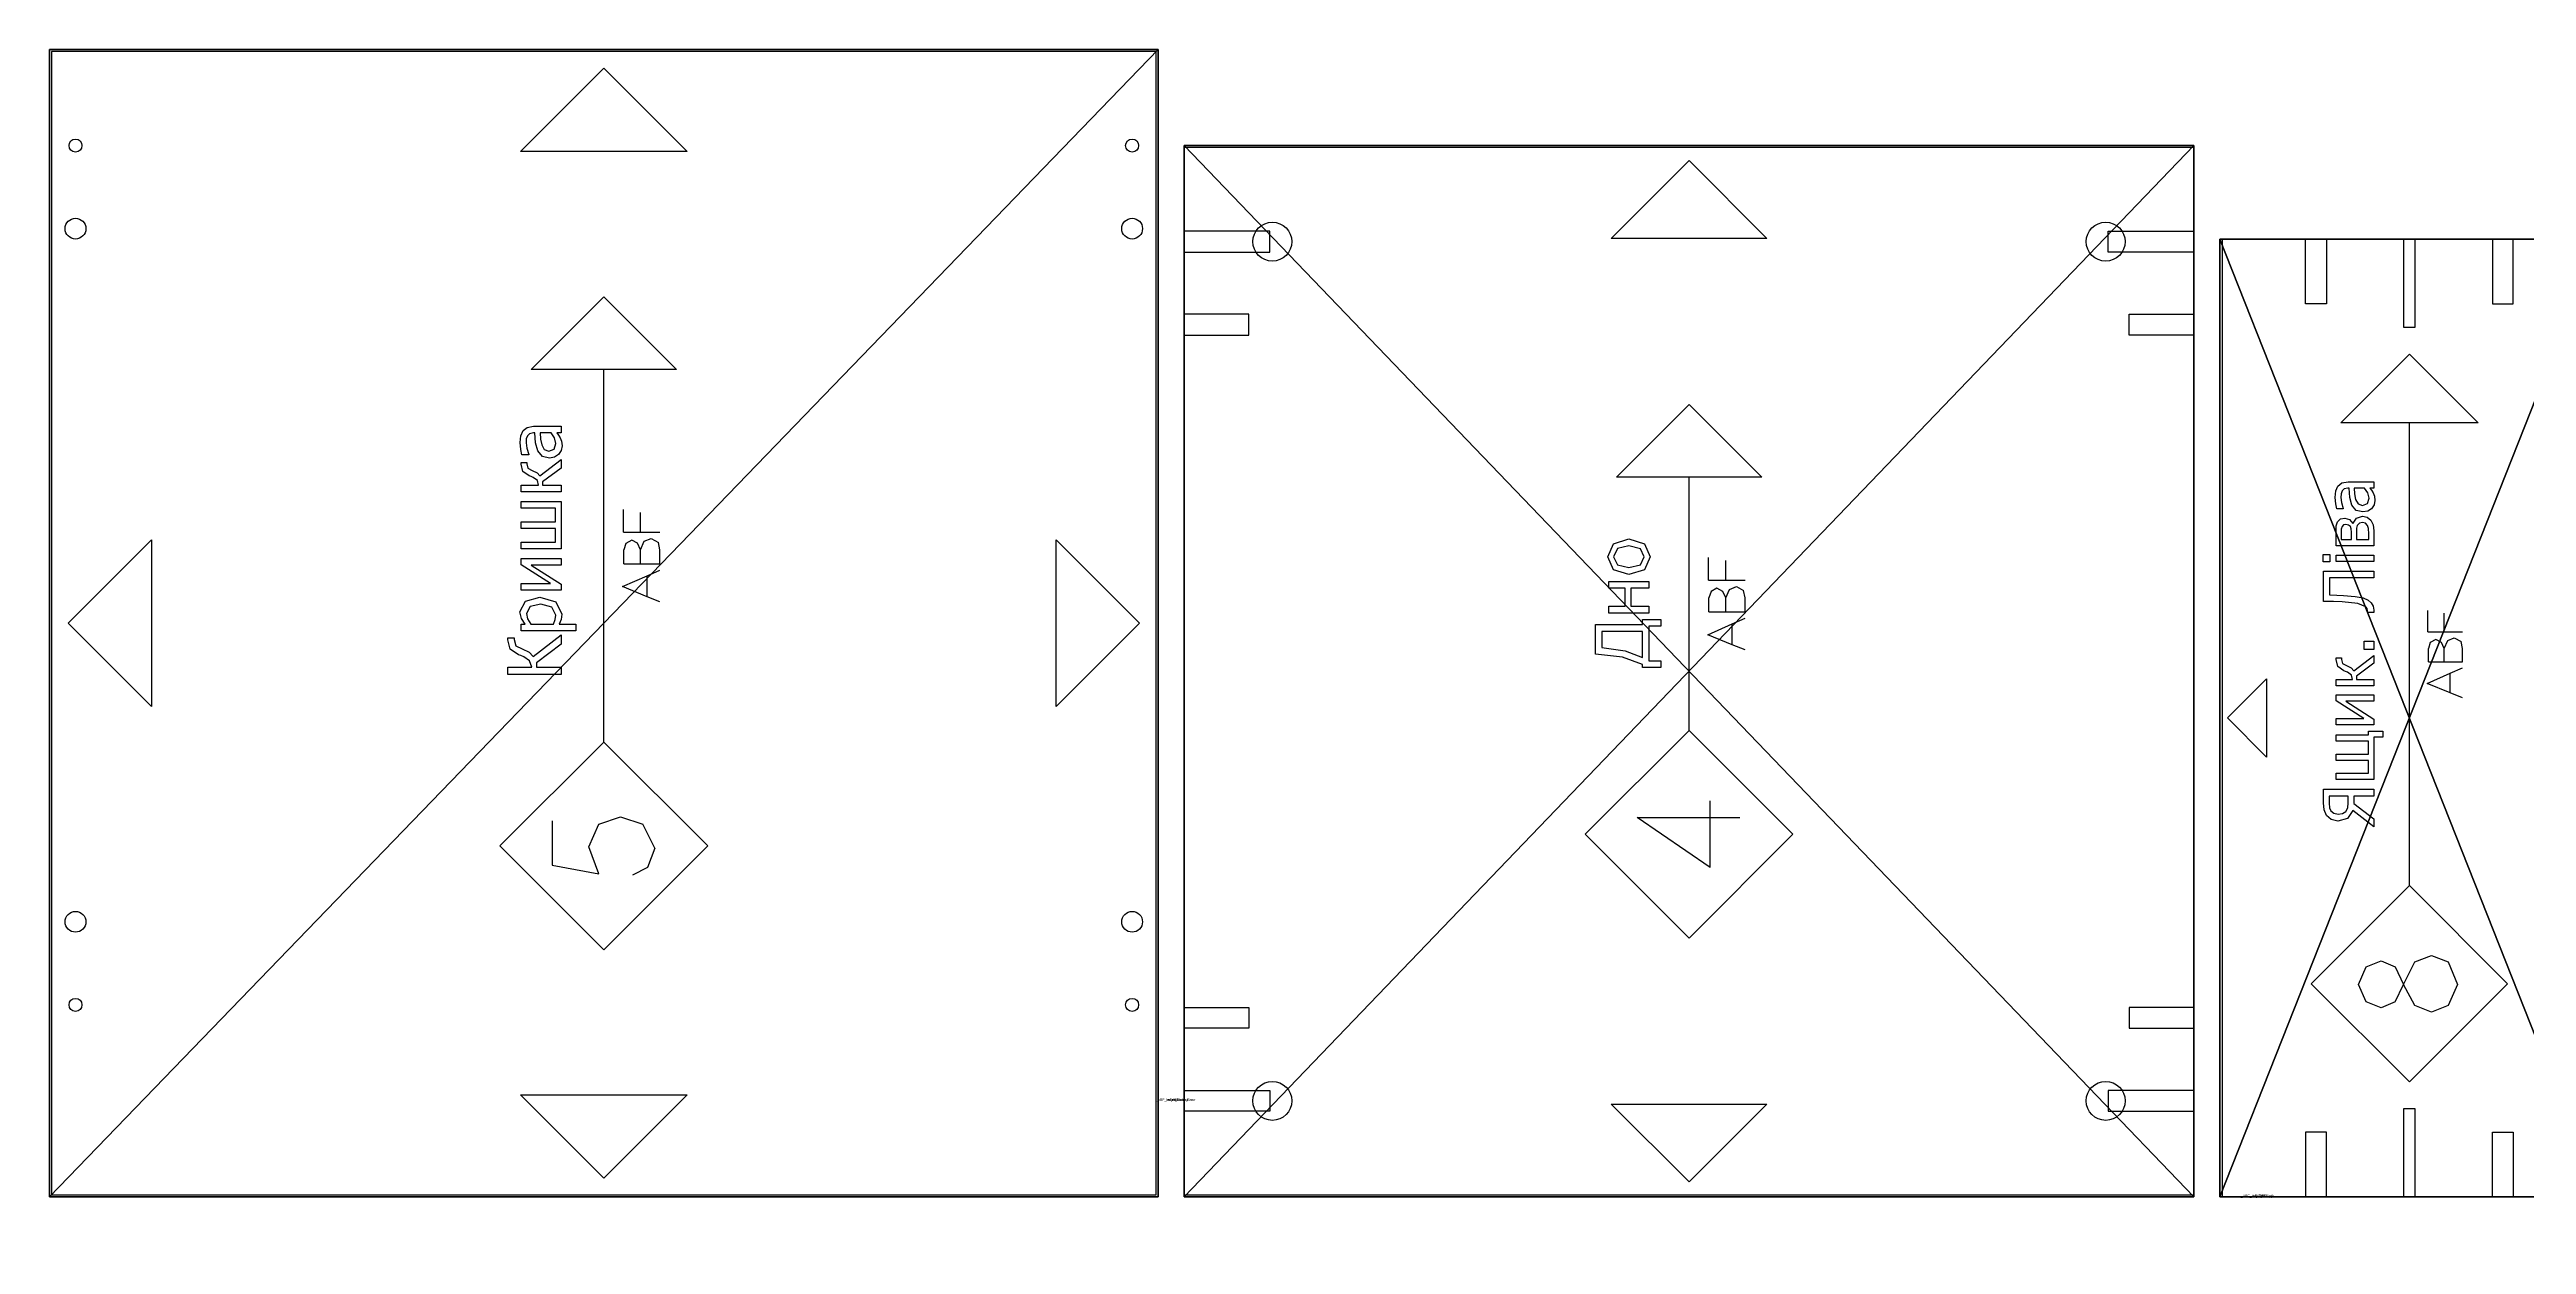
# Model space of a CAD drawing. Header units: millimetres. Extents: x -41809 to 43, y -1679 to 482.
# Drawn here: x -4366 to -3412, y -18 to 442 of the extents above; entities that cross this region are included whole.
import ezdxf

# ---------------------------------------------------------------- set-up
doc = ezdxf.new("R2010")
doc.units = ezdxf.units.MM
doc.header["$LTSCALE"] = 25.4
doc.layers.get('0').update_dxf_attribs({"true_color": 0xffffff})
for name, color, linetype, true_color in [('ABF_cuttingLines', 56, 'Continuous', 0x808014), ('ABF_edgeBanding', 172, 'Continuous', 0x0000cc), ('ABF_Label', 241, 'Continuous', 0xff87aa), ('D15-DEPTH13.8-$61281', 216, 'Continuous', 0x770077), ('D8-DEPTH12-$38878', 134, 'Continuous', 0x009987), ('Dside4.5', 56, 'Continuous', 0x808014), ('Dside8', 252, 'Continuous', 0x777799)]:
    doc.layers.add(name, color=color, linetype=linetype, true_color=true_color)

# ---------------------------------------------------------------- blocks, each defined once
blk = doc.blocks.new('Group21#1')
at = {"layer": 'Dside8', "color": 0, "extrusion": (0, 1, 0)}
blk.add_circle((0, 9), 4, dxfattribs=at)
blk = doc.blocks.new('Group22#1')
at = {"layer": 'Dside8', "color": 0}
blk.add_polyline3d([(4, 0, 0), (4, 25, 0), (-4, 25, 0), (-4, 0, 0), (4, 0, 0)], close=True, dxfattribs=at)
blk = doc.blocks.new('Group25#1')
at = {"layer": 'Dside8', "color": 0, "extrusion": (0, 1, 0)}
blk.add_circle((0, 9), 4, dxfattribs=at)
blk = doc.blocks.new('Group26#1')
at = {"layer": 'Dside8', "color": 0}
blk.add_polyline3d([(-4, 0, 0), (-4, 25, 0), (4, 25, 0), (4, 0, 0), (-4, 0, 0)], close=True, dxfattribs=at)
blk = doc.blocks.new('Group29#1')
at = {"layer": 'Dside8', "color": 0, "extrusion": (0, -1, 0)}
blk.add_circle((0, 9), 4, dxfattribs=at)
blk = doc.blocks.new('Group30#1')
at = {"layer": 'Dside8', "color": 0}
blk.add_polyline3d([(4, 0, 0), (4, -25, 0), (-4, -25, 0), (-4, 0, 0), (4, 0, 0)], close=True, dxfattribs=at)
blk = doc.blocks.new('Group33#1')
at = {"layer": 'Dside8', "color": 0, "extrusion": (0, -1, 0)}
blk.add_circle((0, 9), 4, dxfattribs=at)
blk = doc.blocks.new('Group34#1')
at = {"layer": 'Dside8', "color": 0}
blk.add_polyline3d([(-4, 0, 0), (-4, -25, 0), (4, -25, 0), (4, 0, 0), (-4, 0, 0)], close=True, dxfattribs=at)
blk = doc.blocks.new('Group32#2')
at = {"layer": 'Dside4.5', "color": 0, "extrusion": (0, 1, 0)}
blk.add_circle((9, 0), 2.25, dxfattribs=at)
blk = doc.blocks.new('Group33#2')
at = {"layer": 'Dside4.5', "color": 0}
blk.add_polyline3d([(0, 0, 2.25), (0, -34, 2.25), (0, -34, -2.25), (0, 0, -2.25), (0, 0, 2.25)], close=True, dxfattribs=at)
blk = doc.blocks.new('Group35#1')
at = {"layer": 'Dside4.5', "color": 0, "extrusion": (0, -1, 0)}
blk.add_circle((-9, 0), 2.25, dxfattribs=at)
blk = doc.blocks.new('Group36#1')
at = {"layer": 'Dside4.5', "color": 0}
blk.add_polyline3d([(0, 0, -2.25), (0, 34, -2.25), (0, 34, 2.25), (0, 0, 2.25), (0, 0, -2.25)], close=True, dxfattribs=at)
blk = doc.blocks.new('Group106#1')
at = {"layer": 'ABF_Label', "color": 0}
for p, q in [((-26.71, 18.53), (-26.3, 20.25)), ((-26.3, 20.25), (-25.2, 21.46)), ((-25.2, 21.46), (-23.74, 22.07)), ((-24.66, 19.55), (-24.89, 18.47)), ((-24.03, 20.31), (-24.66, 19.55)), ((-23.2, 20.66), (-24.03, 20.31)), ((-23.74, 22.07), (-21.91, 22.25)), ((-21.99, 20.76), (-23.2, 20.66)), ((-20.19, 20.76), (-21.99, 20.76)), ((-21.91, 22.25), (-18.45, 22.25)), ((-20.19, 15.84), (-20.19, 20.76)), ((-18.45, 22.25), (-18.45, 9.21)), ((30.02, 17.39), (30.1, 19.65)), ((30.1, 19.65), (30.18, 22.25)), ((30.18, 22.25), (37.95, 22.25)), ((31.82, 20.71), (31.75, 18.77)), ((36.22, 20.71), (31.82, 20.71)), ((36.22, 9.21), (36.22, 20.71)), ((37.95, 22.25), (37.95, 9.21)), ((40.39, 20.63), (40.39, 22.33)), ((40.39, 22.33), (42.26, 22.33)), ((42.26, 20.63), (40.39, 20.63)), ((42.26, 22.33), (42.26, 20.63)), ((55.39, 19.07), (57.07, 19.23)), ((57.07, 19.23), (58.77, 19.07)), ((-73.45, 11.22), (-68.98, 13.16)), ((-68.98, 13.16), (-64.4, 11.22)), ((-28.14, 9.21), (-23.95, 14.65)), ((-25.99, 16.03), (-26.71, 18.53)), ((-22.16, 14.39), (-26.06, 9.21)), ((-23.95, 14.65), (-25.99, 16.03)), ((-24.89, 18.47), (-24.73, 17.31)), ((-24.73, 17.31), (-24.21, 16.48)), ((-24.21, 16.48), (-23.25, 15.97)), ((-23.25, 15.97), (-21.92, 15.84)), ((-20.19, 14.39), (-22.16, 14.39)), ((-21.92, 15.84), (-20.19, 15.84)), ((-20.19, 9.21), (-20.19, 14.39)), ((-15.94, 9.21), (-15.94, 18.99)), ((-15.94, 18.99), (-14.29, 18.99)), ((-14.29, 18.99), (-14.29, 10.6)), ((-10.97, 10.6), (-10.97, 18.99)), ((-10.97, 18.99), (-9.33, 18.99)), ((-9.33, 18.99), (-9.33, 10.6)), ((-6.01, 10.6), (-6.01, 18.99)), ((-6.01, 18.99), (-4.36, 18.99)), ((-4.36, 18.99), (-4.36, 10.6)), ((-1.77, 9.21), (-1.77, 18.99)), ((-1.77, 18.99), (-0.14, 18.99)), ((4.33, 16.5), (-0.28, 9.21)), ((-0.14, 18.99), (-0.14, 11.81)), ((-0.14, 11.81), (4.41, 18.99)), ((4.33, 9.21), (4.33, 16.5)), ((4.41, 18.99), (5.96, 18.99)), ((5.96, 18.99), (5.96, 9.21)), ((8.34, 9.21), (8.34, 18.99)), ((8.34, 18.99), (9.98, 18.99)), ((9.98, 18.99), (9.98, 14.73)), ((9.98, 14.73), (11.08, 15)), ((10.81, 13.72), (9.98, 13.72)), ((9.98, 13.72), (9.98, 9.21)), ((14.16, 9.21), (10.81, 13.72)), ((11.08, 15), (11.84, 16)), ((11.84, 16), (12.06, 16.51)), ((12.06, 16.51), (12.24, 17.02)), ((12.96, 15.06), (12.23, 14.41)), ((12.23, 14.41), (16.21, 9.21)), ((12.24, 17.02), (13.31, 18.54)), ((13.54, 16.25), (12.96, 15.06)), ((13.31, 18.54), (15.09, 18.99)), ((14.12, 17.29), (13.54, 16.25)), ((15.16, 17.57), (14.12, 17.29)), ((15.09, 18.99), (15.54, 18.99)), ((15.54, 17.57), (15.16, 17.57)), ((15.54, 18.99), (15.54, 17.57)), ((28.75, 11.25), (29.63, 13.34)), ((29.63, 13.34), (30.02, 17.39)), ((31.46, 14.03), (31.06, 12.01)), ((31.68, 17.09), (31.46, 14.03)), ((31.75, 18.77), (31.68, 17.09)), ((40.5, 9.21), (40.5, 18.99)), ((40.5, 18.99), (42.15, 18.99)), ((42.15, 18.99), (42.15, 9.21)), ((44.56, 9.21), (44.56, 18.99)), ((44.56, 18.99), (48.15, 18.99)), ((47.76, 17.67), (46.19, 17.67)), ((46.19, 17.67), (46.19, 14.99)), ((46.19, 14.99), (48.08, 14.99)), ((48.13, 13.72), (46.19, 13.72)), ((46.19, 13.72), (46.19, 10.52)), ((48.84, 17.64), (47.76, 17.67)), ((48.08, 14.99), (48.94, 15.05)), ((49.1, 13.68), (48.13, 13.72)), ((48.15, 18.99), (49.73, 18.92)), ((49.55, 17.45), (48.84, 17.64)), ((48.94, 15.05), (49.5, 15.29)), ((49.76, 13.5), (49.1, 13.68)), ((49.5, 15.29), (49.92, 15.77)), ((49.93, 17.06), (49.55, 17.45)), ((49.73, 18.92), (50.72, 18.59)), ((50.39, 12.96), (49.76, 13.5)), ((49.92, 15.77), (50.04, 16.48)), ((50.04, 16.48), (49.93, 17.06)), ((51.34, 15.48), (50.32, 14.62)), ((50.32, 14.62), (50.36, 14.56)), ((50.36, 14.56), (51.7, 13.74)), ((50.54, 12.16), (50.39, 12.96)), ((50.72, 18.59), (51.48, 17.84)), ((51.73, 16.74), (51.34, 15.48)), ((51.48, 17.84), (51.73, 16.74)), ((51.7, 13.74), (52.24, 12.17)), ((53.29, 12.04), (53.72, 13.77)), ((53.72, 13.77), (55.07, 14.91)), ((54.08, 18.78), (55.39, 19.07)), ((54.08, 17.11), (54.08, 18.78)), ((54.18, 17.11), (54.08, 17.11)), ((55.72, 17.6), (54.18, 17.11)), ((55.42, 13.31), (54.99, 12.15)), ((55.07, 14.91), (57.02, 15.43)), ((56.5, 13.93), (55.42, 13.31)), ((57.06, 17.77), (55.72, 17.6)), ((57.95, 14.18), (56.5, 13.93)), ((57.02, 15.43), (59.44, 15.64)), ((58, 17.71), (57.06, 17.77)), ((59.44, 14.33), (57.95, 14.18)), ((58.77, 17.44), (58, 17.71)), ((58.77, 19.07), (60.01, 18.5)), ((59.26, 16.89), (58.77, 17.44)), ((59.44, 15.96), (59.26, 16.89)), ((59.44, 15.64), (59.44, 15.96)), ((59.44, 11.61), (59.44, 14.33)), ((60.01, 18.5), (60.81, 17.46)), ((60.81, 17.46), (61.07, 15.9)), ((61.07, 15.9), (61.07, 9.21)), ((-75, 7.35), (-73.45, 11.22)), ((-73.45, 3.74), (-75, 7.35)), ((-64.4, 11.22), (-62.8, 7.35)), ((-62.8, 7.35), (-64.4, 3.74)), ((-26.06, 9.21), (-28.14, 9.21)), ((-18.45, 9.21), (-20.19, 9.21)), ((-4.92, 9.21), (-15.94, 9.21)), ((-14.29, 10.6), (-10.97, 10.6)), ((-9.33, 10.6), (-6.01, 10.6)), ((-4.92, 6.86), (-4.92, 9.21)), ((-3.39, 6.86), (-4.92, 6.86)), ((-4.36, 10.6), (-3.39, 10.6)), ((-3.39, 10.6), (-3.39, 6.86)), ((-0.28, 9.21), (-1.77, 9.21)), ((5.96, 9.21), (4.33, 9.21)), ((9.98, 9.21), (8.34, 9.21)), ((16.21, 9.21), (14.16, 9.21)), ((17.74, 9.21), (17.74, 11.7)), ((17.74, 11.7), (19.84, 11.7)), ((19.84, 9.21), (17.74, 9.21)), ((19.84, 11.7), (19.84, 9.21)), ((27.25, 9.21), (27.25, 10.89)), ((27.25, 10.89), (27.37, 10.89)), ((27.54, 9.19), (27.25, 9.21)), ((27.37, 10.89), (27.52, 10.87)), ((27.52, 10.87), (27.7, 10.86)), ((27.91, 9.18), (27.54, 9.19)), ((27.7, 10.86), (28.29, 10.96)), ((28.96, 9.36), (27.91, 9.18)), ((28.29, 10.96), (28.75, 11.25)), ((29.81, 9.9), (28.96, 9.36)), ((30.5, 10.72), (29.81, 9.9)), ((31.06, 12.01), (30.5, 10.72)), ((37.95, 9.21), (36.22, 9.21)), ((42.15, 9.21), (40.5, 9.21)), ((48.41, 9.21), (44.56, 9.21)), ((46.19, 10.52), (47.62, 10.52)), ((47.62, 10.52), (49, 10.59)), ((49.97, 9.37), (48.41, 9.21)), ((49, 10.59), (49.84, 10.87)), ((49.84, 10.87), (50.37, 11.39)), ((51.22, 9.99), (49.97, 9.37)), ((50.37, 11.39), (50.54, 12.16)), ((51.96, 10.91), (51.22, 9.99)), ((52.24, 12.17), (51.96, 10.91)), ((53.52, 10.79), (53.29, 12.04)), ((54.15, 9.8), (53.52, 10.79)), ((55.11, 9.16), (54.15, 9.8)), ((54.99, 12.15), (55.46, 10.88)), ((56.26, 8.93), (55.11, 9.16)), ((55.46, 10.88), (56.84, 10.45)), ((57.4, 9.06), (56.26, 8.93)), ((56.84, 10.45), (58.25, 10.79)), ((58.24, 9.41), (57.4, 9.06)), ((58.9, 9.83), (58.24, 9.41)), ((58.25, 10.79), (59.44, 11.61)), ((59.44, 10.25), (58.9, 9.83)), ((59.44, 9.21), (59.44, 10.25)), ((61.07, 9.21), (59.44, 9.21)), ((-74.36, -1.36), (-68.98, 1.54)), ((-73.45, 3.74), (-68.98, 1.54)), ((-64.4, 3.74), (-68.98, 1.54)), ((-68.98, 1.54), (-63.09, -1.36)), ((-43.34, 0), (76.36, 0)), ((-76.06, -5.67), (-74.36, -1.36)), ((-74.36, -9.97), (-76.06, -5.67)), ((-63.09, -1.36), (-61.41, -5.67)), ((-61.41, -5.67), (-63.09, -9.97)), ((6.49, -10.57), (8.95, -4.58)), ((8.95, -4.58), (11.61, -10.57)), ((14.53, -4.88), (17.96, -4.88)), ((14.53, -4.88), (14.53, -8.98)), ((19.51, -5.38), (17.96, -4.88)), ((20.29, -6.84), (19.51, -5.38)), ((22.27, -4.79), (22.27, -8.97)), ((22.27, -4.79), (27.81, -4.79)), ((-68.98, -12.45), (-74.36, -9.97)), ((-63.09, -9.97), (-68.98, -12.45)), ((5.21, -13.72), (6.49, -10.57)), ((6.49, -10.57), (11.61, -10.57)), ((11.61, -10.57), (13.01, -13.72)), ((14.53, -8.98), (14.53, -13.72)), ((14.53, -8.98), (17.96, -8.98)), ((17.96, -8.98), (19.55, -8.25)), ((17.96, -8.98), (20.04, -9.9)), ((19.55, -8.25), (20.29, -6.84)), ((20.74, -11.59), (19.76, -13.36)), ((20.04, -9.9), (20.74, -11.59)), ((22.27, -8.97), (27.09, -8.97)), ((22.27, -8.97), (22.27, -13.72)), ((14.53, -13.72), (17.96, -13.72)), ((17.96, -13.72), (19.76, -13.36))]:
    blk.add_line(p, q, dxfattribs=at)
for points in [[(-43.34, 0, 0), (-68.74, -25.4, 0), (-94.14, 0, 0), (-68.74, 25.4, 0), (-43.34, 0, 0)], [(76.36, 17.78, 0), (94.14, 0, 0), (76.36, -17.78, 0), (76.36, 17.78, 0)]]:
    blk.add_polyline3d(points, close=True, dxfattribs=at)
blk = doc.blocks.new('Group131#1')
at = {"layer": 'ABF_cuttingLines', "color": 0}
blk.add_polyline3d([(-479.2, 387, 0), (-479.2, 18, 0), (-334, 18, 0), (-334, 387, 0), (-479.2, 387, 0)], close=True, dxfattribs=at)
blk = doc.blocks.new('Group132#1')
at = {"layer": 'ABF_edgeBanding', "color": 0}
blk.add_polyline3d([(-477.05, 202.5, 0), (-462.01, 217.54, 0), (-462.01, 187.46, 0), (-477.05, 202.5, 0)], close=True, dxfattribs=at)
blk = doc.blocks.new('______ 1. ___#28')
at = {"color": 0}
for p, q in [((-480, 387, 18), (-334, 387, 18)), ((-480, 18, 18), (-480, 387, 18)), ((-480, 387), (-334, 387)), ((-480, 18), (-480, 387)), ((-480, 387, 18), (-334, 387, 18)), ((-480, 387), (-334, 387)), ((-480, 387, 18), (-480, 387)), ((-480, 18, 18), (-480, 387, 18)), ((-480, 387, 18), (-480, 387)), ((-480, 18), (-480, 387)), ((-334, 18, 18), (-480, 18, 18)), ((-334, 18), (-480, 18)), ((-334, 18, 18), (-480, 18, 18)), ((-480, 18, 18), (-480, 18)), ((-334, 18), (-480, 18)), ((-480, 18, 18), (-480, 18))]:
    blk.add_line(p, q, dxfattribs=at)
at = {"color": 0, "extrusion": (0, 0, -1)}
ref = blk.add_blockref('Group21#1', (443, 387, -18), dxfattribs=dict(at, rotation=180))
ref.add_attrib('Skp_GroupInstanceName', '_ABF_sideDrill', (0, 0), dxfattribs={"height": 1})
ref = blk.add_blockref('Group22#1', (443, 387, -18), dxfattribs=dict(at, rotation=180))
ref.add_attrib('Skp_GroupInstanceName', '_ABF_sideDrillDepth', (0, 0), dxfattribs={"height": 1})
at = {"color": 0, "extrusion": (-1, 6.12323e-17, 1.93148e-16)}
ref = blk.add_blockref('Group32#2', (-387, 18, 407), dxfattribs=dict(at, rotation=90))
ref.add_attrib('Skp_GroupInstanceName', '_ABF_sideDrill', (0, 0), dxfattribs={"height": 1})
ref = blk.add_blockref('Group33#2', (-387, 18, 407), dxfattribs=dict(at, rotation=90))
ref.add_attrib('Skp_GroupInstanceName', '_ABF_sideDrillDepth', (0, 0), dxfattribs={"height": 1})
at = {"color": 0, "extrusion": (0, 0, -1)}
ref = blk.add_blockref('Group25#1', (371, 387, -18), dxfattribs=dict(at, rotation=180))
ref.add_attrib('Skp_GroupInstanceName', '_ABF_sideDrill', (0, 0), dxfattribs={"height": 1})
ref = blk.add_blockref('Group26#1', (371, 387, -18), dxfattribs=dict(at, rotation=180))
ref.add_attrib('Skp_GroupInstanceName', '_ABF_sideDrillDepth', (0, 0), dxfattribs={"height": 1})
at = {"color": 0, "extrusion": (-1, 6.12323e-17, 1.93148e-16)}
ref = blk.add_blockref('Group36#1', (-18, 18, 407), dxfattribs=dict(at, rotation=90))
ref.add_attrib('Skp_GroupInstanceName', '_ABF_sideDrillDepth', (0, 0), dxfattribs={"height": 1})
at = {"color": 0, "extrusion": (0, 0, -1)}
ref = blk.add_blockref('Group30#1', (443, 18, -18), dxfattribs=dict(at, rotation=180))
ref.add_attrib('Skp_GroupInstanceName', '_ABF_sideDrillDepth', (0, 0), dxfattribs={"height": 1})
ref = blk.add_blockref('Group34#1', (371, 18, -18), dxfattribs=dict(at, rotation=180))
ref.add_attrib('Skp_GroupInstanceName', '_ABF_sideDrillDepth', (0, 0), dxfattribs={"height": 1})
ref = blk.add_blockref('Group29#1', (443, 18, -18), dxfattribs=dict(at, rotation=180))
ref.add_attrib('Skp_GroupInstanceName', '_ABF_sideDrill', (0, 0), dxfattribs={"height": 1})
at = {"color": 0, "extrusion": (-1, 6.12323e-17, 1.93148e-16)}
ref = blk.add_blockref('Group35#1', (-18, 18, 407), dxfattribs=dict(at, rotation=90))
ref.add_attrib('Skp_GroupInstanceName', '_ABF_sideDrill', (0, 0), dxfattribs={"height": 1})
at = {"color": 0, "extrusion": (0, 0, -1)}
ref = blk.add_blockref('Group33#1', (371, 18, -18), dxfattribs=dict(at, rotation=180))
ref.add_attrib('Skp_GroupInstanceName', '_ABF_sideDrill', (0, 0), dxfattribs={"height": 1})
at = {"layer": 'ABF_cuttingLines', "color": 0}
ref = blk.add_blockref('Group131#1', (0, 0, 18), dxfattribs=at)
ref.add_attrib('Skp_GroupInstanceName', '_ABF_cuttingLines', (0, 0), dxfattribs={"layer": '0', "height": 1})
at = {"layer": 'ABF_edgeBanding', "color": 0}
ref = blk.add_blockref('Group132#1', (0, 0, 18), dxfattribs=at)
ref.add_attrib('Skp_GroupInstanceName', '_ABF_edgeBanding', (0, 0), dxfattribs={"layer": '0', "height": 1})
at = {"layer": 'ABF_Label', "color": 0}
ref = blk.add_blockref('Group106#1', (-407, 202.5, 18), dxfattribs=dict(at, xscale=1.489075238449054, yscale=1.489075238449054, rotation=90))
ref.add_attrib('Skp_GroupInstanceName', '_ABF_Label', (0, 0), dxfattribs={"layer": '0', "height": 1})
at = {"color": 7, "true_color": 0xffffff}
mesh = blk.add_polyface(dxfattribs=at)
corners = [(-334, 18, 18), (-480, 387, 18), (-480, 18, 18), (-334, 387, 18)]
mesh.append_faces([[corners[k] for k in face] for face in [(0, 1, 2), (1, 0, 3)]], dxfattribs={"vtx0": -1, "color": 7})
at = {"color": 0}
mesh = blk.add_polyface(dxfattribs=at)
corners = [(-334, 387), (-480, 18), (-480, 387), (-334, 18)]
mesh.append_faces([[corners[k] for k in face] for face in [(0, 1, 2), (1, 0, 3)]], dxfattribs={"vtx0": -1, "color": 0})
mesh = blk.add_polyface(dxfattribs=at)
corners = [(-480, 387, 18), (-334, 387), (-480, 387), (-334, 387, 18)]
mesh.append_faces([[corners[k] for k in face] for face in [(0, 1, 2), (1, 0, 3)]], dxfattribs={"vtx0": -1, "color": 0})
at = {"color": 13, "true_color": 0xc46b6b}
mesh = blk.add_polyface(dxfattribs=at)
corners = [(-480, 387, 18), (-480, 18), (-480, 18, 18), (-480, 387)]
mesh.append_faces([[corners[k] for k in face] for face in [(0, 1, 2), (1, 0, 3)]], dxfattribs={"vtx0": -1, "color": 13})
at = {"color": 0}
mesh = blk.add_polyface(dxfattribs=at)
corners = [(-334, 18, 18), (-480, 18), (-334, 18), (-480, 18, 18)]
mesh.append_faces([[corners[k] for k in face] for face in [(0, 1, 2), (1, 0, 3)]], dxfattribs={"vtx0": -1, "color": 0})
blk = doc.blocks.new('Group85#3')
at = {"layer": 'D15-DEPTH13.8-$61281', "color": 0}
blk.add_circle((-34, 0), 7.5, dxfattribs=at)
blk = doc.blocks.new('Group87#2')
at = {"layer": 'Dside8', "color": 0, "extrusion": (-1, 0, 0)}
for centre in [(-32, -9), (0, -9)]:
    blk.add_circle(centre, 4, dxfattribs=at)
blk = doc.blocks.new('Group88#2')
at = {"layer": 'Dside8', "color": 0}
for points in [[(0, 36, 0), (-25, 36, 0), (-25, 28, 0), (0, 28, 0), (0, 36, 0)], [(0, 4, 0), (-33, 4, 0), (-33, -4, 0), (0, -4, 0), (0, 4, 0)]]:
    blk.add_polyline3d(points, close=True, dxfattribs=at)
blk = doc.blocks.new('Group89#2')
at = {"layer": 'D15-DEPTH13.8-$61281', "color": 0}
blk.add_circle((-34, 0), 7.5, dxfattribs=at)
blk = doc.blocks.new('Group91#1')
at = {"layer": 'Dside8', "color": 0, "extrusion": (-1, 0, 0)}
for centre in [(0, -9), (32, -9)]:
    blk.add_circle(centre, 4, dxfattribs=at)
blk = doc.blocks.new('Group92#1')
at = {"layer": 'Dside8', "color": 0}
for points in [[(0, -4, 0), (-33, -4, 0), (-33, 4, 0), (0, 4, 0), (0, -4, 0)], [(0, -36, 0), (-25, -36, 0), (-25, -28, 0), (0, -28, 0), (0, -36, 0)]]:
    blk.add_polyline3d(points, close=True, dxfattribs=at)
blk = doc.blocks.new('Group93#1')
at = {"layer": 'D15-DEPTH13.8-$61281', "color": 0}
blk.add_circle((34, 0), 7.5, dxfattribs=at)
blk = doc.blocks.new('Group95#1')
at = {"layer": 'Dside8', "color": 0, "extrusion": (1, 0, 0)}
for centre in [(32, -9), (0, -9)]:
    blk.add_circle(centre, 4, dxfattribs=at)
blk = doc.blocks.new('Group96#1')
at = {"layer": 'Dside8', "color": 0}
for points in [[(0, 36, 0), (25, 36, 0), (25, 28, 0), (0, 28, 0), (0, 36, 0)], [(0, 4, 0), (33, 4, 0), (33, -4, 0), (0, -4, 0), (0, 4, 0)]]:
    blk.add_polyline3d(points, close=True, dxfattribs=at)
blk = doc.blocks.new('Group97#1')
at = {"layer": 'D15-DEPTH13.8-$61281', "color": 0}
blk.add_circle((34, 0), 7.5, dxfattribs=at)
blk = doc.blocks.new('Group99#1')
at = {"layer": 'Dside8', "color": 0, "extrusion": (1, 0, 0)}
for centre in [(0, -9), (-32, -9)]:
    blk.add_circle(centre, 4, dxfattribs=at)
blk = doc.blocks.new('Group100#1')
at = {"layer": 'Dside8', "color": 0}
for points in [[(0, -4, 0), (33, -4, 0), (33, 4, 0), (0, 4, 0), (0, -4, 0)], [(0, -36, 0), (25, -36, 0), (25, -28, 0), (0, -28, 0), (0, -36, 0)]]:
    blk.add_polyline3d(points, close=True, dxfattribs=at)
blk = doc.blocks.new('Group98#2')
at = {"layer": 'ABF_Label', "color": 0}
for p, q in [((3.49, 16.24), (4.19, 22.85)), ((4.19, 22.85), (11.47, 22.85)), ((5.82, 21.34), (5.03, 15.61)), ((9.73, 21.34), (5.82, 21.34)), ((9.73, 11.35), (9.73, 21.34)), ((11.47, 22.85), (11.47, 11.35)), ((14.24, 9.81), (14.24, 19.59)), ((14.24, 19.59), (15.89, 19.59)), ((15.89, 19.59), (15.89, 15.63)), ((20.32, 15.63), (20.32, 19.59)), ((20.32, 19.59), (21.97, 19.59)), ((21.97, 19.59), (21.97, 9.81)), ((23.65, 14.7), (24.85, 18.51)), ((24.85, 18.51), (28.03, 19.86)), ((28.03, 18.45), (26.04, 17.52)), ((28.03, 19.86), (31.2, 18.51)), ((30, 17.52), (28.03, 18.45)), ((31.2, 18.51), (32.39, 14.7)), ((-48, -5.18), (-35.74, 12.66)), ((-35.74, 12.66), (-35.74, -5.18)), ((1.66, 11.35), (3.49, 16.24)), ((5.03, 15.61), (3.33, 11.35)), ((15.89, 15.63), (20.32, 15.63)), ((20.32, 14.22), (15.89, 14.22)), ((15.89, 14.22), (15.89, 9.81)), ((20.32, 9.81), (20.32, 14.22)), ((24.82, 10.93), (23.65, 14.7)), ((26.04, 17.52), (25.35, 14.7)), ((25.35, 14.7), (26.04, 11.91)), ((29.99, 11.89), (30.69, 14.7)), ((30.69, 14.7), (30, 17.52)), ((32.39, 14.7), (31.2, 10.88)), ((0.95, 6.86), (0.95, 11.35)), ((0.95, 11.35), (1.66, 11.35)), ((2.59, 6.86), (0.95, 6.86)), ((11.05, 9.84), (2.59, 9.84)), ((2.59, 9.84), (2.59, 6.86)), ((3.33, 11.35), (9.73, 11.35)), ((11.05, 6.86), (11.05, 9.84)), ((12.7, 6.86), (11.05, 6.86)), ((11.47, 11.35), (12.7, 11.35)), ((12.7, 11.35), (12.7, 6.86)), ((15.89, 9.81), (14.24, 9.81)), ((21.97, 9.81), (20.32, 9.81)), ((28.03, 9.54), (24.82, 10.93)), ((26.04, 11.91), (28.03, 10.96)), ((28.03, 10.96), (29.99, 11.89)), ((31.2, 10.88), (28.03, 9.54)), ((-14.45, 0), (47.47, 0)), ((-48, -5.18), (-35.74, -5.18)), ((-35.74, -5.18), (-31.7, -5.18)), ((-35.74, -5.18), (-35.74, -12.45)), ((6.49, -10.57), (8.95, -4.58)), ((8.95, -4.58), (11.61, -10.57)), ((14.53, -4.88), (17.96, -4.88)), ((14.53, -4.88), (14.53, -8.98)), ((19.51, -5.38), (17.96, -4.88)), ((20.29, -6.84), (19.51, -5.38)), ((22.27, -4.79), (22.27, -8.97)), ((22.27, -4.79), (27.81, -4.79)), ((5.21, -13.72), (6.49, -10.57)), ((6.49, -10.57), (11.61, -10.57)), ((11.61, -10.57), (13.01, -13.72)), ((14.53, -8.98), (14.53, -13.72)), ((14.53, -8.98), (17.96, -8.98)), ((17.96, -8.98), (19.55, -8.25)), ((17.96, -8.98), (20.04, -9.9)), ((19.55, -8.25), (20.29, -6.84)), ((20.74, -11.59), (19.76, -13.36)), ((20.04, -9.9), (20.74, -11.59)), ((22.27, -8.97), (27.09, -8.97)), ((22.27, -8.97), (22.27, -13.72)), ((14.53, -13.72), (17.96, -13.72)), ((17.96, -13.72), (19.76, -13.36))]:
    blk.add_line(p, q, dxfattribs=at)
for points in [[(-14.45, 0, 0), (-39.85, -25.4, 0), (-65.25, 0, 0), (-39.85, 25.4, 0), (-14.45, 0, 0)], [(47.47, 17.78, 0), (65.25, 0, 0), (47.47, -17.78, 0), (47.47, 17.78, 0)]]:
    blk.add_polyline3d(points, close=True, dxfattribs=at)
blk = doc.blocks.new('Group133#1')
at = {"layer": 'ABF_cuttingLines', "color": 0}
blk.add_polyline3d([(-18, 0.89, 0), (-18, 404.29, 0), (-407, 404.29, 0), (-407, 0.89, 0), (-18, 0.89, 0)], close=True, dxfattribs=at)
blk = doc.blocks.new('Group134#1')
at = {"layer": 'ABF_edgeBanding', "color": 0}
for points in [[(-212.5, 399.29, 0), (-182.52, 369.31, 0), (-242.48, 369.31, 0), (-212.5, 399.29, 0)], [(-212.5, 5.88, 0), (-242.48, 35.86, 0), (-182.52, 35.86, 0), (-212.5, 5.88, 0)]]:
    blk.add_polyline3d(points, close=True, dxfattribs=at)
blk = doc.blocks.new('______ 1. ___#29')
at = {"color": 0}
for p, q in [((-407, 405.09), (-407, 0.09)), ((-18, 405.09), (-407, 405.09)), ((-18, 405.09, 18), (-407, 405.09, 18)), ((-407, 405.09, 18), (-407, 0.09, 18)), ((-18, 405.09), (-407, 405.09)), ((-407, 405.09), (-407, 405.09, 18)), ((-18, 405.09, 18), (-407, 405.09, 18)), ((-407, 405.09), (-407, 0.09)), ((-407, 405.09, 18), (-407, 0.09, 18)), ((-407, 405.09), (-407, 405.09, 18)), ((-18, 0.09), (-18, 405.09)), ((-18, 0.09, 18), (-18, 405.09, 18)), ((-18, 0.09), (-18, 405.09)), ((-18, 405.09), (-18, 405.09, 18)), ((-18, 0.09, 18), (-18, 405.09, 18)), ((-18, 405.09), (-18, 405.09, 18)), ((-407, 0.09), (-18, 0.09)), ((-407, 0.09, 18), (-18, 0.09, 18)), ((-407, 0.09), (-18, 0.09)), ((-407, 0.09, 18), (-18, 0.09, 18)), ((-407, 0.09), (-407, 0.09, 18)), ((-407, 0.09), (-407, 0.09, 18)), ((-18, 0.09), (-18, 0.09, 18)), ((-18, 0.09), (-18, 0.09, 18))]:
    blk.add_line(p, q, dxfattribs=at)
ref = blk.add_blockref('Group99#1', (-407, 368.09, 18), dxfattribs=at)
ref.add_attrib('Skp_GroupInstanceName', '_ABF_sideDrill', (0, 0), dxfattribs={"height": 1})
ref = blk.add_blockref('Group100#1', (-407, 368.09, 18), dxfattribs=at)
ref.add_attrib('Skp_GroupInstanceName', '_ABF_sideDrillDepth', (0, 0), dxfattribs={"height": 1})
ref = blk.add_blockref('Group97#1', (-407, 368.09, 18), dxfattribs=at)
ref.add_attrib('Skp_GroupInstanceName', '_ABF_minifixBolts', (0, 0), dxfattribs={"height": 1})
ref = blk.add_blockref('Group89#2', (-18, 368.09, 18), dxfattribs=at)
ref.add_attrib('Skp_GroupInstanceName', '_ABF_minifixBolts', (0, 0), dxfattribs={"height": 1})
ref = blk.add_blockref('Group92#1', (-18, 368.09, 18), dxfattribs=at)
ref.add_attrib('Skp_GroupInstanceName', '_ABF_sideDrillDepth', (0, 0), dxfattribs={"height": 1})
ref = blk.add_blockref('Group91#1', (-18, 368.09, 18), dxfattribs=at)
ref.add_attrib('Skp_GroupInstanceName', '_ABF_sideDrill', (0, 0), dxfattribs={"height": 1})
ref = blk.add_blockref('Group95#1', (-407, 37.1, 18), dxfattribs=at)
ref.add_attrib('Skp_GroupInstanceName', '_ABF_sideDrill', (0, 0), dxfattribs={"height": 1})
ref = blk.add_blockref('Group96#1', (-407, 37.1, 18), dxfattribs=at)
ref.add_attrib('Skp_GroupInstanceName', '_ABF_sideDrillDepth', (0, 0), dxfattribs={"height": 1})
ref = blk.add_blockref('Group88#2', (-18, 37.1, 18), dxfattribs=at)
ref.add_attrib('Skp_GroupInstanceName', '_ABF_sideDrillDepth', (0, 0), dxfattribs={"height": 1})
ref = blk.add_blockref('Group87#2', (-18, 37.1, 18), dxfattribs=at)
ref.add_attrib('Skp_GroupInstanceName', '_ABF_sideDrill', (0, 0), dxfattribs={"height": 1})
ref = blk.add_blockref('Group93#1', (-407, 37.1, 18), dxfattribs=at)
ref.add_attrib('Skp_GroupInstanceName', '_ABF_minifixBolts', (0, 0), dxfattribs={"height": 1})
ref = blk.add_blockref('Group85#3', (-18, 37.1, 18), dxfattribs=at)
ref.add_attrib('Skp_GroupInstanceName', '_ABF_minifixBolts', (0, 0), dxfattribs={"height": 1})
at = {"layer": 'ABF_cuttingLines', "color": 0}
ref = blk.add_blockref('Group133#1', (0, 0, 18), dxfattribs=at)
ref.add_attrib('Skp_GroupInstanceName', '_ABF_cuttingLines', (0, 0), dxfattribs={"layer": '0', "height": 1})
at = {"layer": 'ABF_edgeBanding', "color": 0}
ref = blk.add_blockref('Group134#1', (0, 0, 18), dxfattribs=at)
ref.add_attrib('Skp_GroupInstanceName', '_ABF_edgeBanding', (0, 0), dxfattribs={"layer": '0', "height": 1})
at = {"layer": 'ABF_Label', "color": 0}
ref = blk.add_blockref('Group98#2', (-212.5, 202.59, 18), dxfattribs=dict(at, xscale=1.574803149606299, yscale=1.574803149606299, rotation=90))
ref.add_attrib('Skp_GroupInstanceName', '_ABF_Label', (0, 0), dxfattribs={"layer": '0', "height": 1})
at = {"color": 0}
mesh = blk.add_polyface(dxfattribs=at)
corners = [(-18, 405.09), (-407, 0.09), (-407, 405.09), (-18, 0.09)]
mesh.append_faces([[corners[k] for k in face] for face in [(0, 1, 2), (1, 0, 3)]], dxfattribs={"vtx0": -1, "color": 0})
at = {"color": 7, "true_color": 0xffffff}
mesh = blk.add_polyface(dxfattribs=at)
corners = [(-18, 0.09, 18), (-407, 405.09, 18), (-407, 0.09, 18), (-18, 405.09, 18)]
mesh.append_faces([[corners[k] for k in face] for face in [(0, 1, 2), (1, 0, 3)]], dxfattribs={"vtx0": -1, "color": 7})
at = {"color": 13, "true_color": 0xc46b6b}
mesh = blk.add_polyface(dxfattribs=at)
corners = [(-407, 405.09, 18), (-18, 405.09), (-407, 405.09), (-18, 405.09, 18)]
mesh.append_faces([[corners[k] for k in face] for face in [(0, 1, 2), (1, 0, 3)]], dxfattribs={"vtx0": -1, "color": 13})
at = {"color": 0}
mesh = blk.add_polyface(dxfattribs=at)
corners = [(-407, 405.09, 18), (-407, 0.09), (-407, 0.09, 18), (-407, 405.09)]
mesh.append_faces([[corners[k] for k in face] for face in [(0, 1, 2), (1, 0, 3)]], dxfattribs={"vtx0": -1, "color": 0})
mesh = blk.add_polyface(dxfattribs=at)
corners = [(-18, 0.09), (-18, 405.09, 18), (-18, 0.09, 18), (-18, 405.09)]
mesh.append_faces([[corners[k] for k in face] for face in [(0, 1, 2), (1, 0, 3)]], dxfattribs={"vtx0": -1, "color": 0})
at = {"color": 13, "true_color": 0xc46b6b}
mesh = blk.add_polyface(dxfattribs=at)
corners = [(-18, 0.09, 18), (-407, 0.09), (-18, 0.09), (-407, 0.09, 18)]
mesh.append_faces([[corners[k] for k in face] for face in [(0, 1, 2), (1, 0, 3)]], dxfattribs={"vtx0": -1, "color": 13})
blk = doc.blocks.new('Group72#1')
at = {"layer": 'D8-DEPTH12-$38878', "color": 0, "extrusion": (0, 0, -1)}
for centre, radius in [((32, -9), 4), ((0, -9), 2.5)]:
    blk.add_circle(centre, radius, dxfattribs=at)
blk = doc.blocks.new('Group76#1')
at = {"layer": 'D8-DEPTH12-$38878', "color": 0, "extrusion": (0, 0, -1)}
for centre, radius in [((0, -9), 2.5), ((-32, -9), 4)]:
    blk.add_circle(centre, radius, dxfattribs=at)
blk = doc.blocks.new('Group80#1')
at = {"layer": 'D8-DEPTH12-$38878', "color": 0, "extrusion": (0, 0, -1)}
for centre, radius in [((0, 9), 2.5), ((-32, 9), 4)]:
    blk.add_circle(centre, radius, dxfattribs=at)
blk = doc.blocks.new('Group84#1')
at = {"layer": 'D8-DEPTH12-$38878', "color": 0, "extrusion": (0, 0, -1)}
for centre, radius in [((32, 9), 4), ((0, 9), 2.5)]:
    blk.add_circle(centre, radius, dxfattribs=at)
blk = doc.blocks.new('Group100#2')
at = {"layer": 'ABF_Label', "color": 0}
for p, q in [((-12.52, 10.47), (-12.52, 23.51)), ((-12.52, 23.51), (-10.78, 23.51)), ((-10.78, 23.51), (-10.78, 17.63)), ((-9.16, 18.15), (-8.18, 19.53)), ((-8.18, 19.53), (-7.9, 20.28)), ((-7.09, 18.27), (-8.16, 17.32)), ((-7.9, 20.28), (-7.69, 20.88)), ((-7.69, 20.88), (-6.35, 22.94)), ((-6.28, 19.97), (-7.09, 18.27)), ((-6.35, 22.94), (-4.09, 23.51)), ((-5.49, 21.54), (-6.28, 19.97)), ((-3.99, 21.96), (-5.49, 21.54)), ((-4.09, 23.51), (-3.56, 23.51)), ((-3.56, 21.96), (-3.99, 21.96)), ((-3.56, 23.51), (-3.56, 21.96)), ((-1.84, 6.86), (-1.84, 20.25)), ((-1.84, 20.25), (-0.19, 20.25)), ((-0.19, 20.25), (-0.19, 19.23)), ((-0.19, 19.23), (1.17, 20.15)), ((1.05, 18.64), (-0.19, 17.84)), ((2.4, 18.95), (1.05, 18.64)), ((1.17, 20.15), (2.8, 20.52)), ((4.13, 18.03), (2.4, 18.95)), ((2.8, 20.52), (5.43, 19.19)), ((5.43, 19.19), (6.37, 15.62)), ((8.08, 10.47), (8.08, 20.25)), ((8.08, 20.25), (9.7, 20.25)), ((9.7, 20.25), (9.7, 13.07)), ((9.7, 13.07), (14.26, 20.25)), ((14.26, 20.25), (15.8, 20.25)), ((15.8, 20.25), (15.8, 10.47)), ((18.18, 10.47), (18.18, 20.25)), ((18.18, 20.25), (19.83, 20.25)), ((19.83, 20.25), (19.83, 11.86)), ((23.15, 11.86), (23.15, 20.25)), ((23.15, 20.25), (24.8, 20.25)), ((24.8, 20.25), (24.8, 11.86)), ((28.12, 11.86), (28.12, 20.25)), ((28.12, 20.25), (29.76, 20.25)), ((29.76, 20.25), (29.76, 10.47)), ((32.14, 10.47), (32.14, 20.25)), ((32.14, 20.25), (33.79, 20.25)), ((33.79, 20.25), (33.79, 15.99)), ((35.86, 17.77), (36.05, 18.28)), ((36.05, 18.28), (37.12, 19.8)), ((37.12, 19.8), (38.9, 20.25)), ((37.93, 18.55), (37.35, 17.51)), ((38.97, 18.83), (37.93, 18.55)), ((38.9, 20.25), (39.34, 20.25)), ((39.34, 18.83), (38.97, 18.83)), ((39.34, 20.25), (39.34, 18.83)), ((41.19, 20.04), (42.5, 20.33)), ((41.19, 18.37), (41.19, 20.04)), ((41.29, 18.37), (41.19, 18.37)), ((42.83, 18.86), (41.29, 18.37)), ((42.5, 20.33), (44.18, 20.49)), ((44.17, 19.03), (42.83, 18.86)), ((45.11, 18.97), (44.17, 19.03)), ((44.18, 20.49), (45.88, 20.33)), ((45.88, 18.7), (45.11, 18.97)), ((45.88, 20.33), (47.12, 19.76)), ((46.37, 18.15), (45.88, 18.7)), ((47.12, 19.76), (47.92, 18.72)), ((47.92, 18.72), (48.18, 17.16)), ((-59.21, 12.65), (-61.27, 1.23)), ((-48.33, 12.65), (-59.21, 12.65)), ((-10.78, 17.63), (-9.16, 18.15)), ((-9.69, 16.44), (-10.78, 16.44)), ((-10.78, 16.44), (-10.78, 10.47)), ((-5.08, 10.47), (-9.69, 16.44)), ((-8.16, 17.32), (-2.87, 10.47)), ((-0.19, 17.84), (-0.19, 12.3)), ((-0.19, 12.3), (0.92, 11.87)), ((1.97, 11.75), (3.96, 12.69)), ((3.96, 12.69), (4.67, 15.43)), ((4.67, 15.43), (4.13, 18.03)), ((6.37, 15.62), (5.2, 11.72)), ((14.17, 17.76), (9.56, 10.47)), ((14.17, 10.47), (14.17, 17.76)), ((33.79, 15.99), (34.88, 16.26)), ((34.61, 14.98), (33.79, 14.98)), ((33.79, 14.98), (33.79, 10.47)), ((37.97, 10.47), (34.61, 14.98)), ((34.88, 16.26), (35.65, 17.26)), ((35.65, 17.26), (35.86, 17.77)), ((36.77, 16.32), (36.03, 15.67)), ((36.03, 15.67), (40.02, 10.47)), ((37.35, 17.51), (36.77, 16.32)), ((40.39, 13.3), (40.82, 15.03)), ((40.63, 12.06), (40.39, 13.3)), ((40.82, 15.03), (42.18, 16.17)), ((42.52, 14.57), (42.09, 13.41)), ((42.09, 13.41), (42.57, 12.14)), ((42.18, 16.17), (44.13, 16.69)), ((43.61, 15.19), (42.52, 14.57)), ((42.57, 12.14), (43.95, 11.71)), ((45.06, 15.45), (43.61, 15.19)), ((44.13, 16.69), (46.54, 16.9)), ((46.54, 15.59), (45.06, 15.45)), ((45.36, 12.05), (46.54, 12.88)), ((46.54, 17.22), (46.37, 18.15)), ((46.54, 16.9), (46.54, 17.22)), ((46.54, 12.88), (46.54, 15.59)), ((48.18, 17.16), (48.18, 10.47)), ((-10.78, 10.47), (-12.52, 10.47)), ((-2.87, 10.47), (-5.08, 10.47)), ((-0.19, 6.86), (-1.84, 6.86)), ((0.95, 10.44), (-0.19, 10.96)), ((-0.19, 10.96), (-0.19, 6.86)), ((0.92, 11.87), (1.97, 11.75)), ((2.24, 10.27), (0.95, 10.44)), ((5.2, 11.72), (2.24, 10.27)), ((9.56, 10.47), (8.08, 10.47)), ((15.8, 10.47), (14.17, 10.47)), ((29.76, 10.47), (18.18, 10.47)), ((19.83, 11.86), (23.15, 11.86)), ((24.8, 11.86), (28.12, 11.86)), ((33.79, 10.47), (32.14, 10.47)), ((40.02, 10.47), (37.97, 10.47)), ((41.26, 11.06), (40.63, 12.06)), ((42.22, 10.42), (41.26, 11.06)), ((43.36, 10.2), (42.22, 10.42)), ((44.51, 10.32), (43.36, 10.2)), ((43.95, 11.71), (45.36, 12.05)), ((45.35, 10.67), (44.51, 10.32)), ((46, 11.09), (45.35, 10.67)), ((46.54, 11.51), (46, 11.09)), ((46.54, 10.47), (46.54, 11.51)), ((48.18, 10.47), (46.54, 10.47)), ((-61.27, 1.23), (-54.66, 3.64)), ((-54.66, 3.64), (-49.14, 1.23)), ((-49.14, 1.23), (-47.37, -4.05)), ((-29.08, 0), (62.1, 0)), ((-47.37, -4.05), (-49.14, -9.54)), ((6.49, -10.57), (8.95, -4.58)), ((8.95, -4.58), (11.61, -10.57)), ((14.53, -4.88), (17.96, -4.88)), ((14.53, -4.88), (14.53, -8.98)), ((19.51, -5.38), (17.96, -4.88)), ((20.29, -6.84), (19.51, -5.38)), ((22.27, -4.79), (22.27, -8.97)), ((22.27, -4.79), (27.81, -4.79)), ((-59.74, -10.7), (-61.59, -7.04)), ((-54.98, -12.45), (-59.74, -10.7)), ((-54.98, -12.45), (-49.14, -9.54)), ((5.21, -13.72), (6.49, -10.57)), ((6.49, -10.57), (11.61, -10.57)), ((11.61, -10.57), (13.01, -13.72)), ((14.53, -8.98), (14.53, -13.72)), ((14.53, -8.98), (17.96, -8.98)), ((17.96, -8.98), (19.55, -8.25)), ((17.96, -8.98), (20.04, -9.9)), ((19.55, -8.25), (20.29, -6.84)), ((20.74, -11.59), (19.76, -13.36)), ((20.04, -9.9), (20.74, -11.59)), ((22.27, -8.97), (27.09, -8.97)), ((22.27, -8.97), (22.27, -13.72)), ((14.53, -13.72), (17.96, -13.72)), ((17.96, -13.72), (19.76, -13.36))]:
    blk.add_line(p, q, dxfattribs=at)
for points in [[(-29.08, 0, 0), (-54.48, -25.4, 0), (-79.88, 0, 0), (-54.48, 25.4, 0), (-29.08, 0, 0)], [(62.1, 17.78, 0), (79.88, 0, 0), (62.1, -17.78, 0), (62.1, 17.78, 0)]]:
    blk.add_polyline3d(points, close=True, dxfattribs=at)
blk = doc.blocks.new('Group135#1')
at = {"layer": 'ABF_cuttingLines', "color": 0}
blk.add_polyline3d([(0.2, 404.2, 0), (-425.2, 404.2, 0), (-425.2, -36.2, 0), (0.2, -36.2, 0), (0.2, 404.2, 0)], close=True, dxfattribs=at)
blk = doc.blocks.new('Group136#1')
at = {"layer": 'ABF_edgeBanding', "color": 0}
for points in [[(-212.5, 397.78, 0), (-180.4, 365.68, 0), (-244.6, 365.68, 0), (-212.5, 397.78, 0)], [(-418.78, 184, 0), (-386.68, 216.1, 0), (-386.68, 151.9, 0), (-418.78, 184, 0)], [(-6.22, 184, 0), (-38.32, 151.9, 0), (-38.32, 216.1, 0), (-6.22, 184, 0)], [(-212.5, -29.78, 0), (-244.6, 2.32, 0), (-180.4, 2.32, 0), (-212.5, -29.78, 0)]]:
    blk.add_polyline3d(points, close=True, dxfattribs=at)
blk = doc.blocks.new('______ 1. ___#30')
at = {"color": 0}
for p, q in [((-426, 405, 18), (1, 405, 18)), ((-426, -37, 18), (-426, 405, 18)), ((-426, -37), (-426, 405)), ((-426, 405), (1, 405)), ((-426, -37, 18), (-426, 405, 18)), ((-426, 405, 18), (-426, 405)), ((-426, -37), (-426, 405)), ((-426, 405, 18), (1, 405, 18)), ((-426, 405), (1, 405)), ((-426, 405, 18), (-426, 405)), ((1, 405, 18), (1, -37, 18)), ((1, 405), (1, -37)), ((1, 405, 18), (1, -37, 18)), ((1, 405), (1, -37)), ((1, 405, 18), (1, 405)), ((1, 405, 18), (1, 405)), ((1, -37, 18), (-426, -37, 18)), ((1, -37), (-426, -37)), ((1, -37, 18), (-426, -37, 18)), ((-426, -37, 18), (-426, -37)), ((1, -37), (-426, -37)), ((-426, -37, 18), (-426, -37)), ((1, -37, 18), (1, -37)), ((1, -37, 18), (1, -37))]:
    blk.add_line(p, q, dxfattribs=at)
at = {"color": 0, "extrusion": (0, 0, -1)}
ref = blk.add_blockref('Group80#1', (407, 368, -18), dxfattribs=dict(at, rotation=270))
ref.add_attrib('Skp_GroupInstanceName', '_ABF_minifixPlasticBase', (0, 0), dxfattribs={"height": 1})
ref = blk.add_blockref('Group76#1', (18, 368, -18), dxfattribs=dict(at, rotation=270))
ref.add_attrib('Skp_GroupInstanceName', '_ABF_minifixPlasticBase', (0, 0), dxfattribs={"height": 1})
ref = blk.add_blockref('Group84#1', (407, 37, -18), dxfattribs=dict(at, rotation=270))
ref.add_attrib('Skp_GroupInstanceName', '_ABF_minifixPlasticBase', (0, 0), dxfattribs={"height": 1})
ref = blk.add_blockref('Group72#1', (18, 37, -18), dxfattribs=dict(at, rotation=270))
ref.add_attrib('Skp_GroupInstanceName', '_ABF_minifixPlasticBase', (0, 0), dxfattribs={"height": 1})
at = {"layer": 'ABF_cuttingLines', "color": 0}
ref = blk.add_blockref('Group135#1', (0, 0, 18), dxfattribs=at)
ref.add_attrib('Skp_GroupInstanceName', '_ABF_cuttingLines', (0, 0), dxfattribs={"layer": '0', "height": 1})
at = {"layer": 'ABF_edgeBanding', "color": 0}
ref = blk.add_blockref('Group136#1', (0, 0, 18), dxfattribs=at)
ref.add_attrib('Skp_GroupInstanceName', '_ABF_edgeBanding', (0, 0), dxfattribs={"layer": '0', "height": 1})
at = {"layer": 'ABF_Label', "color": 0}
ref = blk.add_blockref('Group100#2', (-212.5, 184, 18), dxfattribs=dict(at, xscale=1.574803149606299, yscale=1.574803149606299, rotation=90))
ref.add_attrib('Skp_GroupInstanceName', '_ABF_Label', (0, 0), dxfattribs={"layer": '0', "height": 1})
at = {"color": 7, "true_color": 0xffffff}
mesh = blk.add_polyface(dxfattribs=at)
corners = [(-426, -37, 18), (1, 405, 18), (-426, 405, 18), (1, -37, 18)]
mesh.append_faces([[corners[k] for k in face] for face in [(0, 1, 2), (1, 0, 3)]], dxfattribs={"vtx0": -1, "color": 7})
at = {"color": 0}
mesh = blk.add_polyface(dxfattribs=at)
corners = [(1, 405), (-426, -37), (-426, 405), (1, -37)]
mesh.append_faces([[corners[k] for k in face] for face in [(0, 1, 2), (1, 0, 3)]], dxfattribs={"vtx0": -1, "color": 0})
at = {"color": 13, "true_color": 0xc46b6b}
mesh = blk.add_polyface(dxfattribs=at)
corners = [(-426, 405, 18), (-426, -37), (-426, -37, 18), (-426, 405)]
mesh.append_faces([[corners[k] for k in face] for face in [(0, 1, 2), (1, 0, 3)]], dxfattribs={"vtx0": -1, "color": 13})
mesh = blk.add_polyface(dxfattribs=at)
corners = [(-426, 405, 18), (1, 405), (-426, 405), (1, 405, 18)]
mesh.append_faces([[corners[k] for k in face] for face in [(0, 1, 2), (1, 0, 3)]], dxfattribs={"vtx0": -1, "color": 13})
mesh = blk.add_polyface(dxfattribs=at)
corners = [(1, 405), (1, -37, 18), (1, -37), (1, 405, 18)]
mesh.append_faces([[corners[k] for k in face] for face in [(0, 1, 2), (1, 0, 3)]], dxfattribs={"vtx0": -1, "color": 13})
mesh = blk.add_polyface(dxfattribs=at)
corners = [(1, -37, 18), (-426, -37), (1, -37), (-426, -37, 18)]
mesh.append_faces([[corners[k] for k in face] for face in [(0, 1, 2), (1, 0, 3)]], dxfattribs={"vtx0": -1, "color": 13})
blk = doc.blocks.new('_48501___EGGER_W_1000_ST9___2800207018__THICKNESS_18')
at = {"color": 0}
for name, p in [('______ 1. ___#30', (-3939.7, 37)), ('______ 1. ___#29', (-3521.7, -0.09)), ('______ 1. ___#28', (-3049.7, -18))]:
    blk.add_blockref(name, p, dxfattribs=at)

msp = doc.modelspace()

# ---------------------------------------------------------------- block references
at = {"color": 0}
msp.add_blockref('_48501___EGGER_W_1000_ST9___2800207018__THICKNESS_18', (0, 0), dxfattribs=at)

doc.saveas('drawing.dxf')
